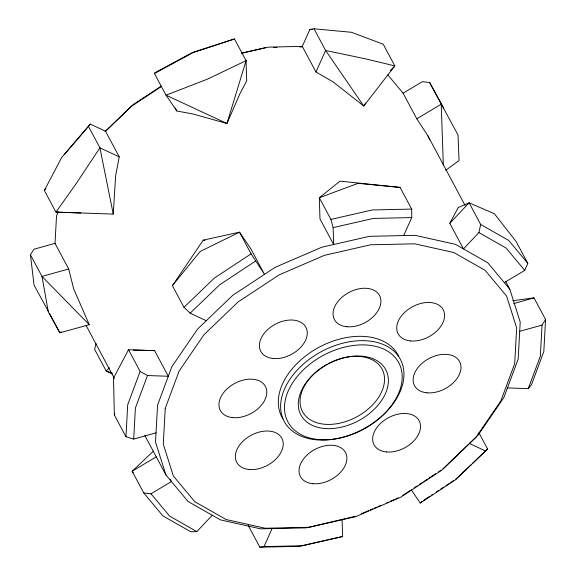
<?xml version="1.0" encoding="UTF-8"?>
<svg xmlns="http://www.w3.org/2000/svg" width="576" height="576" viewBox="0 0 576 576"><rect width="100%" height="100%" fill="white"/><g stroke="black" fill="none" stroke-linecap="round" stroke-linejoin="round"><path stroke-width="0.86" d="M55.001 243.641L56.527 215.935L58.09 211.73M156.031 432.85L133.697 439.085L125.95 436.716L127.706 404.748L140.105 371.426L128.527 349.74L128.088 349.956M133.697 439.085L135.41 407.974L147.47 375.545L168.293 376.258L154.613 350.64L128.527 349.74L113.501 378.144L114.372 415.037L125.95 436.716M512.69 300.694L534.002 297.893L545.58 319.572L542.038 325.087L540.331 356.198L528.264 388.627L507.442 387.914M545.58 319.572L543.816 351.54L531.425 384.869L528.264 388.627M113.242 214.092L115.632 175.824L119.232 156.866L105.545 131.249L90.324 124.128L61.798 157.284L44.359 190.44L55.937 212.119L113.242 214.092L99.922 147.845L88.344 126.166M114.372 415.037L114.746 413.28M478.894 232.567L480.686 224.489L469.116 202.81L458.244 207.526L449.791 223.301L463.471 248.918L478.894 232.567L506.117 248.054L524.736 270.389L504.295 282.607M95.998 343.534L94.644 349.394L106.222 371.074L112.608 374.213M411.257 489.809L420.264 503.035L421.877 501.487M154.447 73.505L154.627 72.9L192.427 52.488L234.49 38.974L246.067 60.653L246.672 80.856L239.839 93.91L226.951 123.509L193.198 114.034L176.818 110.988L166.025 95.184L154.447 73.505L193.298 52.524L234.49 38.974M524.736 270.389L527.796 263.362L516.218 241.675L494.453 213.797L469.116 202.81L449.791 223.301M309.895 29.405L302.285 46.368L315.965 71.993L333.18 81.972L363.773 106.013L394.819 65.923L383.242 44.244L351.533 32.292L314.035 28.8L309.895 29.405L312.451 29.642M315.965 71.993L325.613 50.479L314.035 28.8M248.278 525.521L259.848 547.2L263.995 546.595L272.081 528.602M403.661 235.57L411.739 217.577L411.674 209.088L400.097 187.409L339.998 181.138L319.327 197.741L319.975 218.902L333.655 244.526L333.137 227.628L330.905 219.42L319.327 197.741L358.013 183.348L400.097 187.409M30.42 254.743L33.962 249.228L55.015 243.36L68.695 268.985L73.642 288.742L89.266 324.698L59.832 332.798L48.276 311.81L41.998 276.422L30.42 254.743L34.07 285.206L48.254 311.119M365.724 103.003L363.773 106.013L325.613 50.479L365.746 58.896L394.819 65.923L390.514 70.488M172.39 285.646L203.242 240.134L239.515 232.171L250.805 248.746L264.485 274.363L251.086 253.85L239.515 232.171L200.218 251.424L172.39 285.646L183.967 307.325L190.152 313.171L206.309 320.71M44.359 190.44L45.936 188.561M64.49 154.418L90.324 124.128M153.403 451.152L132.156 471.254L143.734 492.934L162.864 515.887L190.836 531.799L196.841 531.605L212.27 515.254M109.296 367.819L106.222 371.074L112.169 372.917M420.264 503.035L455.94 479.506L487.562 448.963L478.879 432.706M105.084 131.558L132.84 104.861L161.381 86.04M105.278 131.501L131.681 106.114L161.64 86.357M183.967 307.325L214.423 278.028L251.086 253.85M190.152 313.171L219.794 284.666L255.47 261.137M443.03 468.85L468.785 444.082M471.06 464.832L455.623 479.239M472.334 463.615L487.562 448.963M445.68 170.316L459.043 160.574L458.028 135.043L429.638 82.519L422.366 81.67L403.099 93.197L416.779 118.814L427.946 135.886L465.084 205.452M402.782 495.396L410.551 490.277M414.209 487.858L417.168 485.906M419.386 484.445L422.338 482.501M423.814 481.522L427.507 479.088M428.99 478.109L435.636 473.724M438.595 471.78L440.813 470.318M423.317 500.544L429.782 496.274M431.222 495.324L432.662 494.381M436.363 491.94L438.588 490.471M440.806 489.002L443.772 487.051M445.99 485.59L448.956 483.631M450.439 482.659L453.398 480.701M416.779 118.814L441.209 104.198L443.354 165.622M61.358 331.884L59.832 332.798L49.493 313.438M156.254 456.847L132.156 471.254L133.337 472.536M143.734 492.934L151.006 493.783L171.439 481.572L170.201 479.239M355.651 516.211L306.274 527.854L260.683 528.854L220.349 519.854L188.028 501.458L165.917 474.941L144.814 435.413M361.382 513.742L368.748 510.559M370.382 509.854L372.838 508.795M374.479 508.09L376.934 507.031M378.569 506.326L381.024 505.267M386.748 502.798L388.39 502.085M390.845 501.026L394.114 499.615M395.755 498.91L398.21 497.851M68.695 268.985L41.998 276.422L89.266 324.698M513.655 303.574L534.002 297.893M519.71 331.322L542.038 325.087M241.927 53.064L265.349 47.7M241.632 53.251L268.438 47.117L302.63 46.361M330.905 219.42L372.218 209.959L411.674 209.088M333.137 227.628L373.349 218.419L411.739 217.577M326.851 540.029L299.304 546.336L259.848 547.2M327.715 539.827L342.598 536.544L342.079 519.653M342.598 536.544L302.393 545.753L263.995 546.595M273.413 47.52L276.998 47.441M299.729 46.944L302.4 46.886M133.394 350.093L154.613 350.64M80.842 212.969L55.937 212.119L76.003 183.895L99.922 147.845L119.232 156.866M203.242 240.134L205.006 240.451M485.582 451.001L469.426 443.462L478.224 435.002L503.863 397.541L518.184 359.028L520.214 322.092L509.825 289.238L505.606 281.333M140.105 371.426L147.47 375.545M480.686 224.489L508.658 240.408L527.796 263.362M196.841 531.605L169.625 516.125L151.006 493.783M387.814 74.858L403.265 93.398M509.825 289.238L487.714 262.714L455.393 244.325L415.058 235.325L369.468 236.326L321.718 247.255L275.076 267.379L232.711 295.322L197.51 329.177L171.878 366.631L157.558 405.144L155.52 442.087L165.917 474.941M429.638 82.519L443.822 108.432M175.154 107.885L176.818 110.988M86.141 325.541L114.422 378.504M427.946 135.886L429.718 139.975M349.582 356.724A45.101 30.175 -28.1 0 1 379.03 396.662A45.101 30.175 -28.1 0 1 310.291 419.767A45.101 30.175 -28.1 0 1 327.067 364.298M328.536 363.499A45.101 30.175 -28.1 0 1 348.746 356.839M282.931 418.831A65.844 44.057 -28.1 0 1 318.816 347.378A65.844 44.057 -28.1 0 1 398.707 356.314M347.731 435.794A65.844 44.057 -28.1 0 1 286.25 385.373A65.844 44.057 -28.1 0 1 392.465 349.891A65.844 44.057 -28.1 0 1 348.523 435.528M165.254 408.37L163.282 444.168L173.354 475.999L194.782 501.696L226.102 519.516L265.183 528.235L309.355 527.27L355.622 516.672L400.817 497.174L441.871 470.102L475.978 437.299L500.818 401.004L514.692 363.686L516.665 327.895L506.592 296.057L485.165 270.36L453.845 252.54L414.77 243.821L370.591 244.793L324.324 255.384L279.13 274.882L238.075 301.954L203.969 334.757L179.129 371.052L165.254 408.37M246.067 60.653L226.951 123.509L166.025 95.184L207.504 79.135L246.067 60.653M386.503 451.944A25.553 17.1 -28.1 0 0 420.444 424.901A25.553 17.1 -28.1 0 0 382.846 421.402A25.553 17.1 -28.1 0 0 386.503 451.944M426.974 392.803A25.553 17.1 -28.1 0 0 460.908 365.767A25.553 17.1 -28.1 0 0 423.317 362.268A25.553 17.1 -28.1 0 0 426.974 392.803M312.869 483.71A25.553 17.1 -28.1 0 0 346.802 456.674A25.553 17.1 -28.1 0 0 309.211 453.168A25.553 17.1 -28.1 0 0 312.869 483.71M249.192 469.498A25.553 17.1 -28.1 0 0 283.133 442.462A25.553 17.1 -28.1 0 0 245.534 438.962A25.553 17.1 -28.1 0 0 249.192 469.498M410.566 340.942A25.553 17.1 -28.1 0 0 444.506 313.906A25.553 17.1 -28.1 0 0 406.908 310.406A25.553 17.1 -28.1 0 0 410.566 340.942M346.896 326.736A25.553 17.1 -28.1 0 0 380.83 299.693A25.553 17.1 -28.1 0 0 343.238 296.194A25.553 17.1 -28.1 0 0 346.896 326.736M232.79 417.636A25.553 17.1 -28.1 0 0 266.724 390.6A25.553 17.1 -28.1 0 0 229.133 387.101A25.553 17.1 -28.1 0 0 232.79 417.636M273.254 358.502A25.553 17.1 -28.1 0 0 307.195 331.466A25.553 17.1 -28.1 0 0 269.597 327.96A25.553 17.1 -28.1 0 0 273.254 358.502M324.338 428.465A48.103 32.191 -28.1 0 0 388.224 377.568A48.103 32.191 -28.1 0 0 317.455 370.98A48.103 32.191 -28.1 0 0 324.338 428.465M318.521 439.524A62.834 42.048 -28.1 0 0 401.976 373.046A62.834 42.048 -28.1 0 0 309.528 364.435A62.834 42.048 -28.1 0 0 318.521 439.524"/></g></svg>
